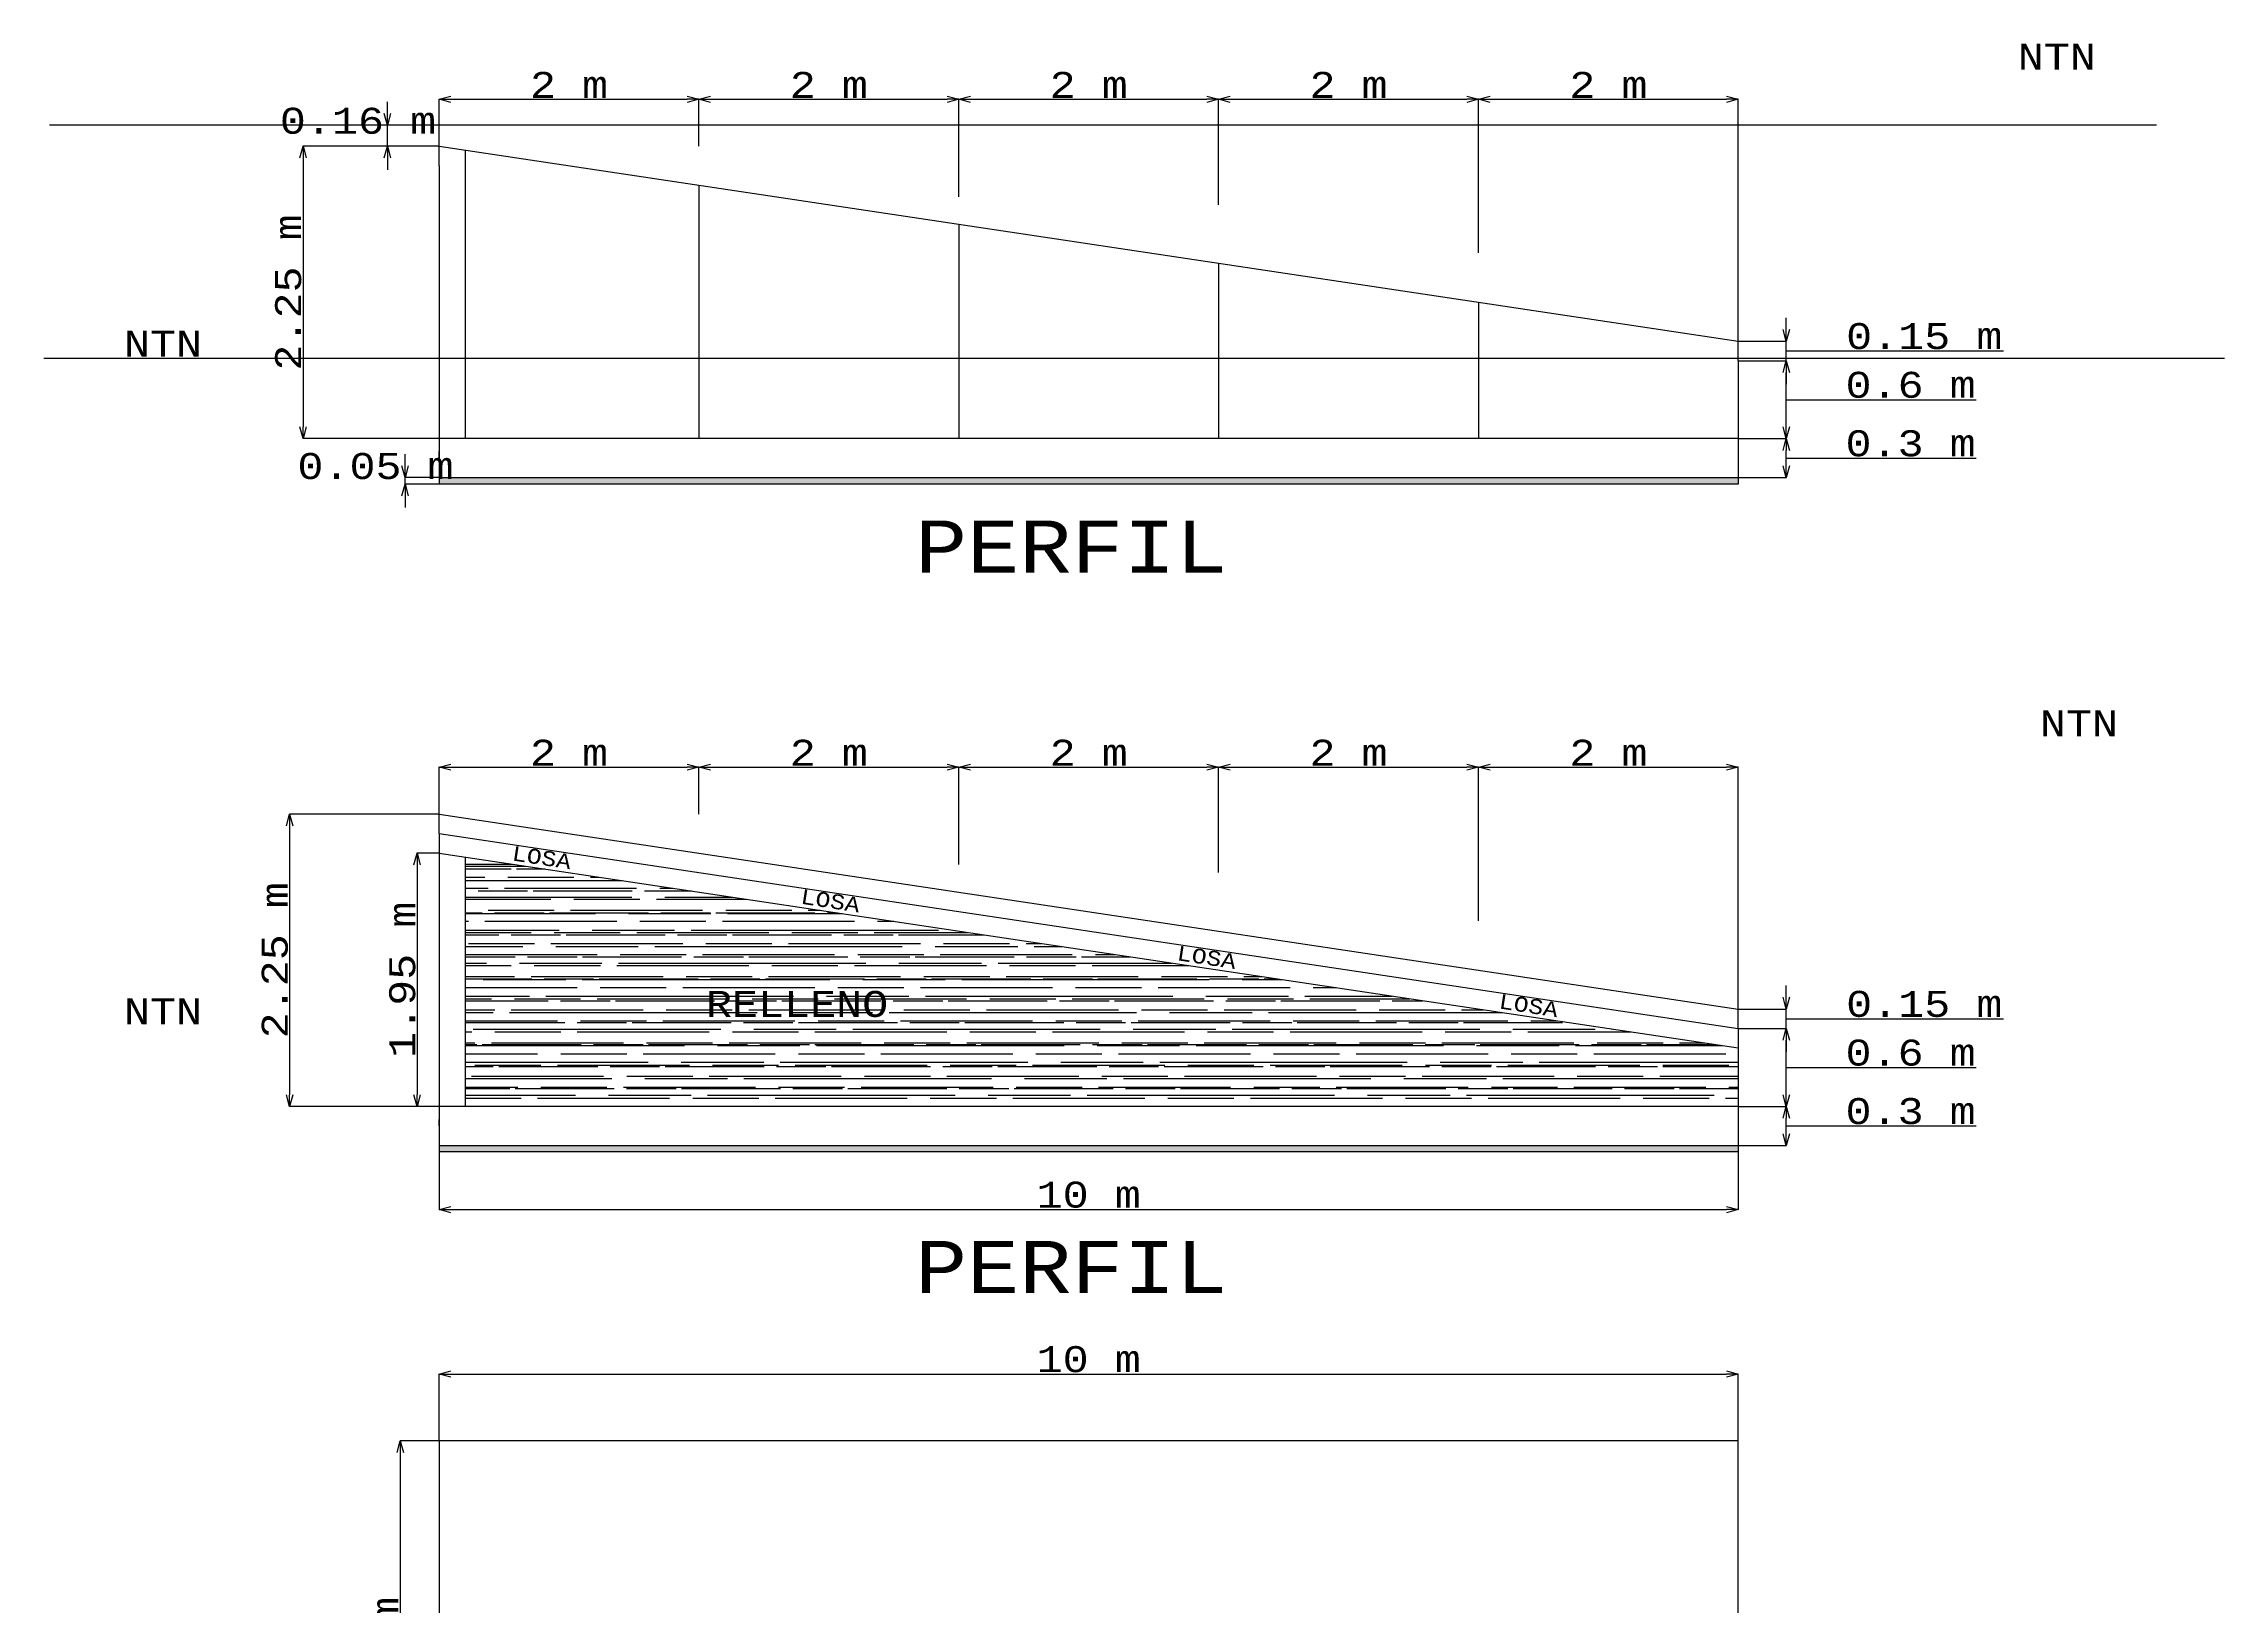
# Model space of a CAD drawing. Header units: metres. Extents: x 851 to 969, y 754 to 824.
# Drawn here: x 937.08 to 953.86, y 769.98 to 782 of the extents above; entities that cross this region are included whole.
import ezdxf

# ---------------------------------------------------------------- set-up
doc = ezdxf.new("R2010")
doc.units = ezdxf.units.M
doc.linetypes.add('DASHED2', pattern=[0.375, 0.25, -0.125])
doc.styles.get("Standard").update_dxf_attribs({"font": 'cour.ttf', "height": 0.2})
doc.dimstyles.new('ISO-25 (Metros)', dxfattribs={"dimscale": 0.001, "dimtxt": 0.2, "dimasz": 90, "dimexe": 1.25, "dimexo": 0.625, "dimtad": 1, "dimtoh": 1, "dimdsep": 46, "dimtxsty": 'Standard', "dimblk": 'OPEN30', "dimcen": 2.5, "dimclrd": 220, "dimclre": 220, "dimclrt": 220, "dimadec": 0, "dimazin": 0, "dimtfac": 1, "dimtmove": 1, "dimatfit": 3, "dimfxl": 1, "dimarcsym": 0})

# ---------------------------------------------------------------- blocks, each defined once
blk = doc.blocks.new('_Open30')
at = {"color": 0, "linetype": 'ByBlock', "lineweight": -2}
for p, q in [((-1, 0.27), (0, 0)), ((0, 0), (-1, -0.27)), ((0, 0), (-1, 0))]:
    blk.add_line(p, q, dxfattribs=at)
blk = doc.blocks.new('*D115')
at = {"color": 220, "lineweight": -2, "transparency": 16777216}
for p, q in [((940.122, 781.216), (940.122, 781.578)), ((940.212, 781.577), (942.032, 781.577)), ((942.122, 781.216), (942.122, 781.578))]:
    blk.add_line(p, q, dxfattribs=at)
at = {"layer": 'Defpoints', "color": 0, "transparency": 16777216}
for p in [(942.122, 781.577), (940.122, 781.215), (942.122, 781.215)]:
    blk.add_point(p, dxfattribs=at)
at = {"color": 220, "lineweight": -2, "transparency": 16777216, "xscale": 0.09, "yscale": 0.09, "zscale": 0.09, "rotation": 180}
blk.add_blockref('_Open30', (940.122, 781.577), dxfattribs=at)
at = {"color": 220, "lineweight": -2, "transparency": 16777216, "xscale": 0.09, "yscale": 0.09, "zscale": 0.09}
blk.add_blockref('_Open30', (942.122, 781.577), dxfattribs=at)
at = {"color": 220, "transparency": 16777216, "insert": (941.122, 781.687), "char_height": 0.2, "attachment_point": 5}
blk.add_mtext('2 m', dxfattribs=at)
blk = doc.blocks.new('*D116')
at = {"color": 220, "lineweight": -2, "transparency": 16777216}
for p, q in [((942.122, 781.216), (942.122, 781.578)), ((942.212, 781.577), (944.032, 781.577)), ((944.122, 781.216), (944.122, 781.578))]:
    blk.add_line(p, q, dxfattribs=at)
at = {"layer": 'Defpoints', "color": 0, "transparency": 16777216}
for p in [(944.122, 781.577), (942.122, 781.215), (944.122, 781.215)]:
    blk.add_point(p, dxfattribs=at)
at = {"color": 220, "lineweight": -2, "transparency": 16777216, "xscale": 0.09, "yscale": 0.09, "zscale": 0.09, "rotation": 180}
blk.add_blockref('_Open30', (942.122, 781.577), dxfattribs=at)
at = {"color": 220, "lineweight": -2, "transparency": 16777216, "xscale": 0.09, "yscale": 0.09, "zscale": 0.09}
blk.add_blockref('_Open30', (944.122, 781.577), dxfattribs=at)
at = {"color": 220, "transparency": 16777216, "insert": (943.122, 781.687), "char_height": 0.2, "attachment_point": 5}
blk.add_mtext('2 m', dxfattribs=at)
blk = doc.blocks.new('*D117')
at = {"color": 220, "lineweight": -2, "transparency": 16777216}
for p, q in [((944.122, 780.827), (944.122, 781.578)), ((944.212, 781.577), (946.032, 781.577)), ((946.122, 781.216), (946.122, 781.578))]:
    blk.add_line(p, q, dxfattribs=at)
at = {"layer": 'Defpoints', "color": 0, "transparency": 16777216}
for p in [(946.122, 781.577), (946.122, 781.215), (944.122, 780.826)]:
    blk.add_point(p, dxfattribs=at)
at = {"color": 220, "lineweight": -2, "transparency": 16777216, "xscale": 0.09, "yscale": 0.09, "zscale": 0.09, "rotation": 180}
blk.add_blockref('_Open30', (944.122, 781.577), dxfattribs=at)
at = {"color": 220, "lineweight": -2, "transparency": 16777216, "xscale": 0.09, "yscale": 0.09, "zscale": 0.09}
blk.add_blockref('_Open30', (946.122, 781.577), dxfattribs=at)
at = {"color": 220, "transparency": 16777216, "insert": (945.122, 781.687), "char_height": 0.2, "attachment_point": 5}
blk.add_mtext('2 m', dxfattribs=at)
blk = doc.blocks.new('*D118')
at = {"color": 220, "lineweight": -2, "transparency": 16777216}
for p, q in [((946.122, 780.765), (946.122, 781.578)), ((946.212, 781.577), (948.032, 781.577)), ((948.122, 781.216), (948.122, 781.578))]:
    blk.add_line(p, q, dxfattribs=at)
at = {"layer": 'Defpoints', "color": 0, "transparency": 16777216}
for p in [(948.122, 781.577), (948.122, 781.215), (946.122, 780.765)]:
    blk.add_point(p, dxfattribs=at)
at = {"color": 220, "lineweight": -2, "transparency": 16777216, "xscale": 0.09, "yscale": 0.09, "zscale": 0.09, "rotation": 180}
blk.add_blockref('_Open30', (946.122, 781.577), dxfattribs=at)
at = {"color": 220, "lineweight": -2, "transparency": 16777216, "xscale": 0.09, "yscale": 0.09, "zscale": 0.09}
blk.add_blockref('_Open30', (948.122, 781.577), dxfattribs=at)
at = {"color": 220, "transparency": 16777216, "insert": (947.122, 781.687), "char_height": 0.2, "attachment_point": 5}
blk.add_mtext('2 m', dxfattribs=at)
blk = doc.blocks.new('*D119')
at = {"color": 220, "lineweight": -2, "transparency": 16777216}
for p, q in [((948.122, 780.395), (948.122, 781.578)), ((948.212, 781.577), (950.032, 781.577)), ((950.122, 779.716), (950.122, 781.578))]:
    blk.add_line(p, q, dxfattribs=at)
at = {"layer": 'Defpoints', "color": 0, "transparency": 16777216}
for p in [(950.122, 781.577), (948.122, 780.394), (950.122, 779.715)]:
    blk.add_point(p, dxfattribs=at)
at = {"color": 220, "lineweight": -2, "transparency": 16777216, "xscale": 0.09, "yscale": 0.09, "zscale": 0.09, "rotation": 180}
blk.add_blockref('_Open30', (948.122, 781.577), dxfattribs=at)
at = {"color": 220, "lineweight": -2, "transparency": 16777216, "xscale": 0.09, "yscale": 0.09, "zscale": 0.09}
blk.add_blockref('_Open30', (950.122, 781.577), dxfattribs=at)
at = {"color": 220, "transparency": 16777216, "insert": (949.122, 781.687), "char_height": 0.2, "attachment_point": 5}
blk.add_mtext('2 m', dxfattribs=at)
blk = doc.blocks.new('*D120')
at = {"color": 220, "lineweight": -2, "transparency": 16777216}
for p, q in [((950.491, 779.805), (950.491, 779.895)), ((950.122, 779.715), (950.493, 779.715)), ((950.491, 779.565), (950.491, 779.715)), ((950.491, 779.565), (950.491, 779.715)), ((950.122, 779.565), (950.493, 779.565)), ((950.491, 779.64), (950.942, 779.64)), ((950.491, 779.475), (950.491, 779.385)), ((950.942, 779.64), (952.163, 779.64))]:
    blk.add_line(p, q, dxfattribs=at)
at = {"layer": 'Defpoints', "color": 0, "transparency": 16777216}
for p in [(950.122, 779.715), (950.491, 779.715), (950.122, 779.565)]:
    blk.add_point(p, dxfattribs=at)
at = {"color": 220, "lineweight": -2, "transparency": 16777216, "xscale": 0.09, "yscale": 0.09, "zscale": 0.09}
for p, rotation in [((950.491, 779.715), 270), ((950.491, 779.565), 90)]:
    blk.add_blockref('_Open30', p, dxfattribs=dict(at, rotation=rotation))
at = {"color": 220, "transparency": 16777216, "insert": (951.553, 779.753), "char_height": 0.2, "attachment_point": 5}
blk.add_mtext('0.15 m', dxfattribs=at)
blk = doc.blocks.new('*D121')
at = {"color": 220, "lineweight": -2, "transparency": 16777216}
for p, q in [((950.122, 779.565), (950.493, 779.565)), ((950.491, 779.055), (950.491, 779.475)), ((950.491, 779.265), (950.942, 779.265)), ((950.942, 779.265), (951.953, 779.265)), ((950.122, 778.965), (950.493, 778.965))]:
    blk.add_line(p, q, dxfattribs=at)
at = {"layer": 'Defpoints', "color": 0, "transparency": 16777216}
for p in [(950.122, 779.565), (950.491, 779.565), (950.122, 778.965)]:
    blk.add_point(p, dxfattribs=at)
at = {"color": 220, "lineweight": -2, "transparency": 16777216, "xscale": 0.09, "yscale": 0.09, "zscale": 0.09}
for p, rotation in [((950.491, 779.565), 90), ((950.491, 778.965), 270)]:
    blk.add_blockref('_Open30', p, dxfattribs=dict(at, rotation=rotation))
at = {"color": 220, "transparency": 16777216, "insert": (951.448, 779.378), "char_height": 0.2, "attachment_point": 5}
blk.add_mtext('0.6 m', dxfattribs=at)
blk = doc.blocks.new('*D122')
at = {"color": 220, "lineweight": -2, "transparency": 16777216}
for p, q in [((950.122, 778.965), (950.493, 778.965)), ((950.491, 778.755), (950.491, 778.875)), ((950.491, 778.815), (950.942, 778.815)), ((950.942, 778.815), (951.953, 778.815)), ((950.122, 778.665), (950.493, 778.665))]:
    blk.add_line(p, q, dxfattribs=at)
at = {"layer": 'Defpoints', "color": 0, "transparency": 16777216}
for p in [(950.122, 778.965), (950.491, 778.965), (950.122, 778.665)]:
    blk.add_point(p, dxfattribs=at)
at = {"color": 220, "lineweight": -2, "transparency": 16777216, "xscale": 0.09, "yscale": 0.09, "zscale": 0.09}
for p, rotation in [((950.491, 778.965), 90), ((950.491, 778.665), 270)]:
    blk.add_blockref('_Open30', p, dxfattribs=dict(at, rotation=rotation))
at = {"color": 220, "transparency": 16777216, "insert": (951.448, 778.928), "char_height": 0.2, "attachment_point": 5}
blk.add_mtext('0.3 m', dxfattribs=at)
blk = doc.blocks.new('*D123')
at = {"color": 220, "lineweight": -2, "transparency": 16777216}
for p, q in [((939.86, 778.755), (939.86, 778.845)), ((940.121, 778.665), (939.859, 778.665)), ((939.86, 778.615), (939.86, 778.665)), ((939.86, 778.615), (939.86, 778.665)), ((940.121, 778.615), (939.859, 778.615)), ((939.86, 778.525), (939.86, 778.435))]:
    blk.add_line(p, q, dxfattribs=at)
at = {"layer": 'Defpoints', "color": 0, "transparency": 16777216}
for p in [(939.86, 778.665), (940.122, 778.665), (940.122, 778.615)]:
    blk.add_point(p, dxfattribs=at)
at = {"color": 220, "lineweight": -2, "transparency": 16777216, "xscale": 0.09, "yscale": 0.09, "zscale": 0.09}
for p, rotation in [((939.86, 778.665), 270), ((939.86, 778.615), 90)]:
    blk.add_blockref('_Open30', p, dxfattribs=dict(at, rotation=rotation))
at = {"color": 220, "transparency": 16777216, "insert": (939.633, 778.753), "char_height": 0.2, "attachment_point": 5}
blk.add_mtext('0.05 m', dxfattribs=at)
blk = doc.blocks.new('*D125')
at = {"color": 220, "lineweight": -2, "transparency": 16777216}
for p, q in [((940.121, 781.215), (939.073, 781.215)), ((939.075, 781.125), (939.075, 779.055)), ((940.121, 778.965), (939.073, 778.965))]:
    blk.add_line(p, q, dxfattribs=at)
at = {"layer": 'Defpoints', "color": 0, "transparency": 16777216}
for p in [(940.122, 781.215), (939.075, 778.965), (940.122, 778.965)]:
    blk.add_point(p, dxfattribs=at)
at = {"color": 220, "lineweight": -2, "transparency": 16777216, "xscale": 0.09, "yscale": 0.09, "zscale": 0.09}
for p, rotation in [((939.075, 781.215), 90), ((939.075, 778.965), 270)]:
    blk.add_blockref('_Open30', p, dxfattribs=dict(at, rotation=rotation))
at = {"color": 220, "transparency": 16777216, "insert": (938.962, 780.09), "char_height": 0.2, "attachment_point": 5, "rotation": 90}
blk.add_mtext('2.25 m', dxfattribs=at)
blk = doc.blocks.new('*D133')
at = {"color": 220, "lineweight": -2, "transparency": 16777216}
for p, q in [((940.122, 776.076), (940.122, 776.439)), ((940.212, 776.437), (942.032, 776.437)), ((942.122, 776.076), (942.122, 776.439))]:
    blk.add_line(p, q, dxfattribs=at)
at = {"layer": 'Defpoints', "color": 0, "transparency": 16777216}
for p in [(942.122, 776.437), (940.122, 776.076), (942.122, 776.076)]:
    blk.add_point(p, dxfattribs=at)
at = {"color": 220, "lineweight": -2, "transparency": 16777216, "xscale": 0.09, "yscale": 0.09, "zscale": 0.09, "rotation": 180}
blk.add_blockref('_Open30', (940.122, 776.437), dxfattribs=at)
at = {"color": 220, "lineweight": -2, "transparency": 16777216, "xscale": 0.09, "yscale": 0.09, "zscale": 0.09}
blk.add_blockref('_Open30', (942.122, 776.437), dxfattribs=at)
at = {"color": 220, "transparency": 16777216, "insert": (941.122, 776.548), "char_height": 0.2, "attachment_point": 5}
blk.add_mtext('2 m', dxfattribs=at)
blk = doc.blocks.new('*D127')
at = {"color": 220, "lineweight": -2, "transparency": 16777216}
for p, q in [((942.122, 776.076), (942.122, 776.439)), ((942.212, 776.437), (944.032, 776.437)), ((944.122, 776.076), (944.122, 776.439))]:
    blk.add_line(p, q, dxfattribs=at)
at = {"layer": 'Defpoints', "color": 0, "transparency": 16777216}
for p in [(944.122, 776.437), (942.122, 776.076), (944.122, 776.076)]:
    blk.add_point(p, dxfattribs=at)
at = {"color": 220, "lineweight": -2, "transparency": 16777216, "xscale": 0.09, "yscale": 0.09, "zscale": 0.09, "rotation": 180}
blk.add_blockref('_Open30', (942.122, 776.437), dxfattribs=at)
at = {"color": 220, "lineweight": -2, "transparency": 16777216, "xscale": 0.09, "yscale": 0.09, "zscale": 0.09}
blk.add_blockref('_Open30', (944.122, 776.437), dxfattribs=at)
at = {"color": 220, "transparency": 16777216, "insert": (943.122, 776.548), "char_height": 0.2, "attachment_point": 5}
blk.add_mtext('2 m', dxfattribs=at)
blk = doc.blocks.new('*D128')
at = {"color": 220, "lineweight": -2, "transparency": 16777216}
for p, q in [((944.122, 775.687), (944.122, 776.439)), ((944.212, 776.437), (946.032, 776.437)), ((946.122, 776.076), (946.122, 776.439))]:
    blk.add_line(p, q, dxfattribs=at)
at = {"layer": 'Defpoints', "color": 0, "transparency": 16777216}
for p in [(946.122, 776.437), (946.122, 776.076), (944.122, 775.687)]:
    blk.add_point(p, dxfattribs=at)
at = {"color": 220, "lineweight": -2, "transparency": 16777216, "xscale": 0.09, "yscale": 0.09, "zscale": 0.09, "rotation": 180}
blk.add_blockref('_Open30', (944.122, 776.437), dxfattribs=at)
at = {"color": 220, "lineweight": -2, "transparency": 16777216, "xscale": 0.09, "yscale": 0.09, "zscale": 0.09}
blk.add_blockref('_Open30', (946.122, 776.437), dxfattribs=at)
at = {"color": 220, "transparency": 16777216, "insert": (945.122, 776.548), "char_height": 0.2, "attachment_point": 5}
blk.add_mtext('2 m', dxfattribs=at)
blk = doc.blocks.new('*D129')
at = {"color": 220, "lineweight": -2, "transparency": 16777216}
for p, q in [((946.122, 775.626), (946.122, 776.439)), ((946.212, 776.437), (948.032, 776.437)), ((948.122, 776.076), (948.122, 776.439))]:
    blk.add_line(p, q, dxfattribs=at)
at = {"layer": 'Defpoints', "color": 0, "transparency": 16777216}
for p in [(948.122, 776.437), (948.122, 776.076), (946.122, 775.625)]:
    blk.add_point(p, dxfattribs=at)
at = {"color": 220, "lineweight": -2, "transparency": 16777216, "xscale": 0.09, "yscale": 0.09, "zscale": 0.09, "rotation": 180}
blk.add_blockref('_Open30', (946.122, 776.437), dxfattribs=at)
at = {"color": 220, "lineweight": -2, "transparency": 16777216, "xscale": 0.09, "yscale": 0.09, "zscale": 0.09}
blk.add_blockref('_Open30', (948.122, 776.437), dxfattribs=at)
at = {"color": 220, "transparency": 16777216, "insert": (947.122, 776.548), "char_height": 0.2, "attachment_point": 5}
blk.add_mtext('2 m', dxfattribs=at)
blk = doc.blocks.new('*D134')
at = {"color": 220, "lineweight": -2, "transparency": 16777216}
for p, q in [((948.122, 775.255), (948.122, 776.439)), ((948.212, 776.437), (950.032, 776.437)), ((950.122, 774.576), (950.122, 776.439))]:
    blk.add_line(p, q, dxfattribs=at)
at = {"layer": 'Defpoints', "color": 0, "transparency": 16777216}
for p in [(950.122, 776.437), (948.122, 775.255), (950.122, 774.576)]:
    blk.add_point(p, dxfattribs=at)
at = {"color": 220, "lineweight": -2, "transparency": 16777216, "xscale": 0.09, "yscale": 0.09, "zscale": 0.09, "rotation": 180}
blk.add_blockref('_Open30', (948.122, 776.437), dxfattribs=at)
at = {"color": 220, "lineweight": -2, "transparency": 16777216, "xscale": 0.09, "yscale": 0.09, "zscale": 0.09}
blk.add_blockref('_Open30', (950.122, 776.437), dxfattribs=at)
at = {"color": 220, "transparency": 16777216, "insert": (949.122, 776.548), "char_height": 0.2, "attachment_point": 5}
blk.add_mtext('2 m', dxfattribs=at)
blk = doc.blocks.new('*D130')
at = {"color": 220, "lineweight": -2, "transparency": 16777216}
for p, q in [((950.491, 774.666), (950.491, 774.756)), ((950.122, 774.576), (950.493, 774.576)), ((950.491, 774.426), (950.491, 774.576)), ((950.491, 774.426), (950.491, 774.576)), ((950.491, 774.501), (950.942, 774.501)), ((950.942, 774.501), (952.163, 774.501)), ((950.122, 774.426), (950.493, 774.426)), ((950.491, 774.336), (950.491, 774.246))]:
    blk.add_line(p, q, dxfattribs=at)
at = {"layer": 'Defpoints', "color": 0, "transparency": 16777216}
for p in [(950.122, 774.576), (950.491, 774.576), (950.122, 774.426)]:
    blk.add_point(p, dxfattribs=at)
at = {"color": 220, "lineweight": -2, "transparency": 16777216, "xscale": 0.09, "yscale": 0.09, "zscale": 0.09}
for p, rotation in [((950.491, 774.576), 270), ((950.491, 774.426), 90)]:
    blk.add_blockref('_Open30', p, dxfattribs=dict(at, rotation=rotation))
at = {"color": 220, "transparency": 16777216, "insert": (951.553, 774.614), "char_height": 0.2, "attachment_point": 5}
blk.add_mtext('0.15 m', dxfattribs=at)
blk = doc.blocks.new('*D131')
at = {"color": 220, "lineweight": -2, "transparency": 16777216}
for p, q in [((950.122, 774.426), (950.493, 774.426)), ((950.491, 773.916), (950.491, 774.336)), ((950.491, 774.126), (950.942, 774.126)), ((950.942, 774.126), (951.953, 774.126)), ((950.122, 773.826), (950.493, 773.826))]:
    blk.add_line(p, q, dxfattribs=at)
at = {"layer": 'Defpoints', "color": 0, "transparency": 16777216}
for p in [(950.122, 774.426), (950.491, 774.426), (950.122, 773.826)]:
    blk.add_point(p, dxfattribs=at)
at = {"color": 220, "lineweight": -2, "transparency": 16777216, "xscale": 0.09, "yscale": 0.09, "zscale": 0.09}
for p, rotation in [((950.491, 774.426), 90), ((950.491, 773.826), 270)]:
    blk.add_blockref('_Open30', p, dxfattribs=dict(at, rotation=rotation))
at = {"color": 220, "transparency": 16777216, "insert": (951.448, 774.239), "char_height": 0.2, "attachment_point": 5}
blk.add_mtext('0.6 m', dxfattribs=at)
blk = doc.blocks.new('*D136')
at = {"color": 220, "lineweight": -2, "transparency": 16777216}
for p, q in [((940.121, 776.076), (938.971, 776.076)), ((938.972, 775.986), (938.972, 773.916)), ((940.121, 773.826), (938.971, 773.826))]:
    blk.add_line(p, q, dxfattribs=at)
at = {"layer": 'Defpoints', "color": 0, "transparency": 16777216}
for p in [(940.122, 776.076), (938.972, 773.826), (940.122, 773.826)]:
    blk.add_point(p, dxfattribs=at)
at = {"color": 220, "lineweight": -2, "transparency": 16777216, "xscale": 0.09, "yscale": 0.09, "zscale": 0.09}
for p, rotation in [((938.972, 776.076), 90), ((938.972, 773.826), 270)]:
    blk.add_blockref('_Open30', p, dxfattribs=dict(at, rotation=rotation))
at = {"color": 220, "transparency": 16777216, "insert": (938.859, 774.951), "char_height": 0.2, "attachment_point": 5, "rotation": 90}
blk.add_mtext('2.25 m', dxfattribs=at)
blk = doc.blocks.new('*D139')
at = {"color": 220, "lineweight": -2, "transparency": 16777216}
for p, q in [((939.725, 781.468), (939.725, 781.558)), ((940.121, 781.378), (939.724, 781.378)), ((939.725, 781.215), (939.725, 781.378)), ((939.725, 781.215), (939.725, 781.378)), ((940.121, 781.215), (939.724, 781.215)), ((939.725, 781.125), (939.725, 781.035))]:
    blk.add_line(p, q, dxfattribs=at)
at = {"layer": 'Defpoints', "color": 0, "transparency": 16777216}
for p in [(939.725, 781.378), (940.122, 781.378), (940.122, 781.215)]:
    blk.add_point(p, dxfattribs=at)
at = {"color": 220, "lineweight": -2, "transparency": 16777216, "xscale": 0.09, "yscale": 0.09, "zscale": 0.09}
for p, rotation in [((939.725, 781.378), 270), ((939.725, 781.215), 90)]:
    blk.add_blockref('_Open30', p, dxfattribs=dict(at, rotation=rotation))
at = {"color": 220, "transparency": 16777216, "insert": (939.498, 781.41), "char_height": 0.2, "attachment_point": 5}
blk.add_mtext('0.16 m', dxfattribs=at)
blk = doc.blocks.new('*D142')
at = {"color": 220, "lineweight": -2, "transparency": 16777216}
for p, q in [((940.121, 775.776), (939.952, 775.776)), ((939.953, 775.686), (939.953, 773.916)), ((940.121, 773.826), (939.952, 773.826))]:
    blk.add_line(p, q, dxfattribs=at)
at = {"layer": 'Defpoints', "color": 0, "transparency": 16777216}
for p in [(940.122, 775.776), (939.953, 773.826), (940.122, 773.826)]:
    blk.add_point(p, dxfattribs=at)
at = {"color": 220, "lineweight": -2, "transparency": 16777216, "xscale": 0.09, "yscale": 0.09, "zscale": 0.09}
for p, rotation in [((939.953, 775.776), 90), ((939.953, 773.826), 270)]:
    blk.add_blockref('_Open30', p, dxfattribs=dict(at, rotation=rotation))
at = {"color": 220, "transparency": 16777216, "insert": (939.84, 774.801), "char_height": 0.2, "attachment_point": 5, "rotation": 90}
blk.add_mtext('1.95 m', dxfattribs=at)
blk = doc.blocks.new('*D144')
at = {"color": 220, "lineweight": -2, "transparency": 16777216}
for p, q in [((940.122, 773.475), (940.122, 773.032)), ((950.122, 773.475), (950.122, 773.032)), ((940.212, 773.033), (950.032, 773.033))]:
    blk.add_line(p, q, dxfattribs=at)
at = {"layer": 'Defpoints', "color": 0, "transparency": 16777216}
for p in [(940.122, 773.476), (950.122, 773.476), (950.122, 773.033)]:
    blk.add_point(p, dxfattribs=at)
at = {"color": 220, "lineweight": -2, "transparency": 16777216, "xscale": 0.09, "yscale": 0.09, "zscale": 0.09, "rotation": 180}
blk.add_blockref('_Open30', (940.122, 773.033), dxfattribs=at)
at = {"color": 220, "lineweight": -2, "transparency": 16777216, "xscale": 0.09, "yscale": 0.09, "zscale": 0.09}
blk.add_blockref('_Open30', (950.122, 773.033), dxfattribs=at)
at = {"color": 220, "transparency": 16777216, "insert": (945.122, 773.146), "char_height": 0.2, "attachment_point": 5}
blk.add_mtext('10 m', dxfattribs=at)
blk = doc.blocks.new('*D161')
at = {"color": 220, "lineweight": -2, "transparency": 16777216}
for p, q in [((940.122, 771.252), (940.122, 771.769)), ((940.212, 771.767), (950.032, 771.767)), ((950.122, 771.252), (950.122, 771.769))]:
    blk.add_line(p, q, dxfattribs=at)
at = {"layer": 'Defpoints', "color": 0, "transparency": 16777216}
for p in [(950.122, 771.767), (940.122, 771.252), (950.122, 771.252)]:
    blk.add_point(p, dxfattribs=at)
at = {"color": 220, "lineweight": -2, "transparency": 16777216, "xscale": 0.09, "yscale": 0.09, "zscale": 0.09, "rotation": 180}
blk.add_blockref('_Open30', (940.122, 771.767), dxfattribs=at)
at = {"color": 220, "lineweight": -2, "transparency": 16777216, "xscale": 0.09, "yscale": 0.09, "zscale": 0.09}
blk.add_blockref('_Open30', (950.122, 771.767), dxfattribs=at)
at = {"color": 220, "transparency": 16777216, "insert": (945.122, 771.88), "char_height": 0.2, "attachment_point": 5}
blk.add_mtext('10 m', dxfattribs=at)
blk = doc.blocks.new('*D162')
at = {"color": 220, "lineweight": -2, "transparency": 16777216}
for p, q in [((940.121, 771.252), (939.822, 771.252)), ((939.823, 771.162), (939.823, 768.342)), ((940.121, 768.252), (939.822, 768.252))]:
    blk.add_line(p, q, dxfattribs=at)
at = {"layer": 'Defpoints', "color": 0, "transparency": 16777216}
for p in [(940.122, 771.252), (939.823, 768.252), (940.122, 768.252)]:
    blk.add_point(p, dxfattribs=at)
at = {"color": 220, "lineweight": -2, "transparency": 16777216, "xscale": 0.09, "yscale": 0.09, "zscale": 0.09}
for p, rotation in [((939.823, 771.252), 90), ((939.823, 768.252), 270)]:
    blk.add_blockref('_Open30', p, dxfattribs=dict(at, rotation=rotation))
at = {"color": 220, "transparency": 16777216, "insert": (939.71, 769.752), "char_height": 0.2, "attachment_point": 5, "rotation": 90}
blk.add_mtext('3 m', dxfattribs=at)
blk = doc.blocks.new('*D173')
at = {"color": 220, "lineweight": -2, "transparency": 16777216}
for p, q in [((950.122, 773.826), (950.493, 773.826)), ((950.491, 773.616), (950.491, 773.736)), ((950.491, 773.676), (950.942, 773.676)), ((950.942, 773.676), (951.953, 773.676)), ((950.122, 773.526), (950.493, 773.526))]:
    blk.add_line(p, q, dxfattribs=at)
at = {"layer": 'Defpoints', "color": 0, "transparency": 16777216}
for p in [(950.122, 773.826), (950.491, 773.826), (950.122, 773.526)]:
    blk.add_point(p, dxfattribs=at)
at = {"color": 220, "lineweight": -2, "transparency": 16777216, "xscale": 0.09, "yscale": 0.09, "zscale": 0.09}
for p, rotation in [((950.491, 773.826), 90), ((950.491, 773.526), 270)]:
    blk.add_blockref('_Open30', p, dxfattribs=dict(at, rotation=rotation))
at = {"color": 220, "transparency": 16777216, "insert": (951.448, 773.789), "char_height": 0.2, "attachment_point": 5}
blk.add_mtext('0.3 m', dxfattribs=at)

msp = doc.modelspace()

# ---------------------------------------------------------------- hatches: boundary and pattern name
at = {"true_color": 0x939598}
h = msp.add_hatch(dxfattribs=at)
h.set_pattern_fill('CLAY', color=252, scale=0.004)
h.set_pattern_definition([(0, (-0.007364, -20.104033), (0, 0.01905), []), (0, (-0.007364, -20.100858), (0, 0.01905), []), (0, (-0.007364, -20.097683), (0, 0.01905), []), (0, (-0.007364, -20.091333), (0, 0.01905), [0.01905, -0.0127])])
h.paths.add_polyline_path([(940.122, 778.665), (940.122, 778.615), (950.122, 778.615), (950.122, 778.665)])
at = {"transparency": 33554687}
h = msp.add_hatch(dxfattribs=at)
h.set_pattern_fill('AR-RROOF', color=32, scale=0.005)
h.set_pattern_definition([(0, (-41.45177, -25.04359), (0.2794, 0.127), [1.905, -0.254, 0.635, -0.127]), (0, (-41.28286, -24.9801), (-0.127, 0.16891), [0.381, -0.04191, 0.762, -0.09525]), (0, (-41.388265, -24.93564), (0.6604, 0.08509), [1.016, -0.1778, 0.508, -0.127])])
h.paths.add_polyline_path([(940.322, 775.746), (940.322, 773.826), (950.122, 773.826), (950.122, 774.026), (950.122, 774.276)])
at = {"true_color": 0x939598, "transparency": 33554687}
h = msp.add_hatch(dxfattribs=at)
h.set_pattern_fill('CLAY', color=252, scale=0.004)
h.set_pattern_definition([(0, (-0.007364, -25.243592), (0, 0.01905), []), (0, (-0.007364, -25.240417), (0, 0.01905), []), (0, (-0.007364, -25.237242), (0, 0.01905), []), (0, (-0.007364, -25.230892), (0, 0.01905), [0.01905, -0.0127])])
h.paths.add_polyline_path([(940.122, 773.526), (940.122, 773.476), (950.122, 773.476), (950.122, 773.526)])

# ---------------------------------------------------------------- linework, layer by layer
at = {"color": 1, "linetype": 'DASHED2', "ltscale": 150, "transparency": 33554559}
for p, q in [((953.341, 781.378), (937.125, 781.378)), ((953.863, 779.582), (937.079, 779.582))]:
    msp.add_line(p, q, dxfattribs=at)
at = {"transparency": 33554687}
for p, q in [((940.122, 781.065), (940.122, 781.215)), ((940.122, 781.215), (950.122, 779.715)), ((940.122, 781.065), (940.122, 778.615)), ((950.122, 779.565), (950.122, 779.715)), ((940.122, 775.926), (940.122, 776.076)), ((940.122, 776.076), (950.122, 774.576)), ((940.122, 775.926), (940.122, 773.476)), ((940.122, 775.926), (950.122, 774.426)), ((940.122, 775.926), (940.122, 775.926)), ((940.122, 775.776), (950.122, 774.276)), ((950.122, 774.426), (950.122, 774.576)), ((950.122, 773.476), (940.122, 773.476))]:
    msp.add_line(p, q, dxfattribs=at)
at = {"color": 251, "linetype": 'DASHED2', "ltscale": 150, "true_color": 0x636466, "transparency": 33554559}
msp.add_line((940.322, 781.185), (940.322, 778.965), dxfattribs=at)
for p, q in [((942.122, 780.915), (942.122, 778.965)), ((944.122, 780.615), (944.122, 778.965)), ((946.122, 780.315), (946.122, 778.965)), ((948.122, 780.015), (948.122, 778.965)), ((950.122, 778.615), (940.122, 778.615)), ((940.322, 775.746), (940.322, 773.826))]:
    msp.add_line(p, q)
at = {"color": 7}
for p, q in [((950.122, 779.565), (950.122, 779.165)), ((950.122, 779.165), (950.122, 778.615)), ((950.122, 778.965), (940.122, 778.965)), ((940.122, 778.665), (950.122, 778.665))]:
    msp.add_line(p, q, dxfattribs=at)
at = {"color": 251, "true_color": 0x636466}
for p, q in [((940.122, 778.815), (940.122, 778.865)), ((950.122, 778.865), (950.122, 778.815)), ((940.122, 778.665), (950.122, 778.665))]:
    msp.add_line(p, q, dxfattribs=at)
at = {"color": 7, "transparency": 33554687}
for p, q in [((950.122, 774.426), (950.122, 774.026)), ((950.122, 774.026), (950.122, 773.476)), ((950.122, 773.826), (940.122, 773.826)), ((940.122, 773.526), (950.122, 773.526))]:
    msp.add_line(p, q, dxfattribs=at)
at = {"color": 251, "true_color": 0x636466, "transparency": 33554687}
for p, q in [((940.122, 773.676), (940.122, 773.726)), ((950.122, 773.726), (950.122, 773.676)), ((940.122, 773.526), (950.122, 773.526))]:
    msp.add_line(p, q, dxfattribs=at)
msp.add_lwpolyline([(940.122, 768.252), (950.122, 768.252), (950.122, 771.252), (940.122, 771.252), (940.122, 768.252)])

# ---------------------------------------------------------------- texts
at = {"char_height": 0.2, "attachment_point": 1}
for insert in [(952.273, 782.005), (937.697, 779.797)]:
    msp.add_mtext_dynamic_manual_height_columns('NTN', width=10.02919, gutter_width=1, heights=[0], dxfattribs=dict(at, insert=insert))
at = {"transparency": 33554687, "attachment_point": 1}
for s, width, insert, char_height in [('PERFIL', 8.15481, (943.786, 778.335), 0.4), ('NTN', 10.02919, (952.443, 776.875), 0.2), ('NTN', 10.02919, (937.697, 774.658), 0.2), ('RELLENO', 1.89775, (942.176, 774.715), 0.2), ('PERFIL', 8.15481, (943.786, 772.791), 0.4)]:
    msp.add_mtext_dynamic_manual_height_columns(s, width=width, gutter_width=1, heights=[0], dxfattribs=dict(at, insert=insert, char_height=char_height))
at = {"transparency": 33554687, "char_height": 0.1139, "attachment_point": 1, "rotation": 351.2978}
for insert in [(940.695, 775.833), (942.917, 775.5), (945.813, 775.065), (948.291, 774.694)]:
    msp.add_mtext_dynamic_manual_height_columns('LOSA', width=1.08107, gutter_width=0.57, heights=[0], dxfattribs=dict(at, insert=insert))

# ---------------------------------------------------------------- dimensions: what is measured, and where the dimension line sits
at = {"transparency": 33554687}
for base, p1, p2, picture, middle in [((942.122, 781.577), (940.122, 781.215), (942.122, 781.215), '*D115', (941.122, 781.687)), ((944.122, 781.577), (942.122, 781.215), (944.122, 781.215), '*D116', (943.122, 781.687)), ((946.122, 781.577), (944.122, 780.826), (946.122, 781.215), '*D117', (945.122, 781.687)), ((948.122, 781.577), (946.122, 780.765), (948.122, 781.215), '*D118', (947.122, 781.687)), ((950.122, 781.577), (948.122, 780.394), (950.122, 779.715), '*D119', (949.122, 781.687)), ((942.122, 776.437), (940.122, 776.076), (942.122, 776.076), '*D133', (941.122, 776.548)), ((944.122, 776.437), (942.122, 776.076), (944.122, 776.076), '*D127', (943.122, 776.548)), ((946.122, 776.437), (944.122, 775.687), (946.122, 776.076), '*D128', (945.122, 776.548)), ((948.122, 776.437), (946.122, 775.625), (948.122, 776.076), '*D129', (947.122, 776.548)), ((950.122, 776.437), (948.122, 775.255), (950.122, 774.576), '*D134', (949.122, 776.548)), ((950.122, 773.033), (940.122, 773.476), (950.122, 773.476), '*D144', (945.122, 773.146)), ((950.122, 771.767), (940.122, 771.252), (950.122, 771.252), '*D161', (945.122, 771.88))]:
    dim = msp.add_linear_dim(base=base, p1=p1, p2=p2, dimstyle='ISO-25 (Metros)', override={"dimpost": ' m'}, dxfattribs=at)
    dim.commit()
    dim.dimension.update_dxf_attribs({"geometry": picture, "text_midpoint": middle})
for base, p1, p2, picture, middle in [((939.725, 781.378), (940.122, 781.215), (940.122, 781.378), '*D139', (939.498, 781.41)), ((939.075, 778.965), (940.122, 781.215), (940.122, 778.965), '*D125', (938.962, 780.09)), ((950.491, 779.715), (950.122, 779.565), (950.122, 779.715), '*D120', (950.943, 779.753)), ((950.491, 779.565), (950.122, 778.965), (950.122, 779.565), '*D121', (950.943, 779.378)), ((950.491, 778.965), (950.122, 778.665), (950.122, 778.965), '*D122', (950.943, 778.928)), ((939.86, 778.665), (940.122, 778.615), (940.122, 778.665), '*D123', (939.633, 778.753)), ((938.972, 773.826), (940.122, 776.076), (940.122, 773.826), '*D136', (938.859, 774.951)), ((939.953, 773.826), (940.122, 775.776), (940.122, 773.826), '*D142', (939.84, 774.801)), ((950.491, 774.576), (950.122, 774.426), (950.122, 774.576), '*D130', (950.943, 774.614)), ((950.491, 774.426), (950.122, 773.826), (950.122, 774.426), '*D131', (950.943, 774.239)), ((950.491, 773.826), (950.122, 773.526), (950.122, 773.826), '*D173', (950.943, 773.789)), ((939.823, 768.252), (940.122, 771.252), (940.122, 768.252), '*D162', (939.71, 769.752))]:
    dim = msp.add_linear_dim(base=base, p1=p1, p2=p2, angle=90, dimstyle='ISO-25 (Metros)', override={"dimpost": ' m'}, dxfattribs=at)
    dim.commit()
    dim.dimension.update_dxf_attribs({"geometry": picture, "text_midpoint": middle})

doc.saveas('drawing.dxf')
